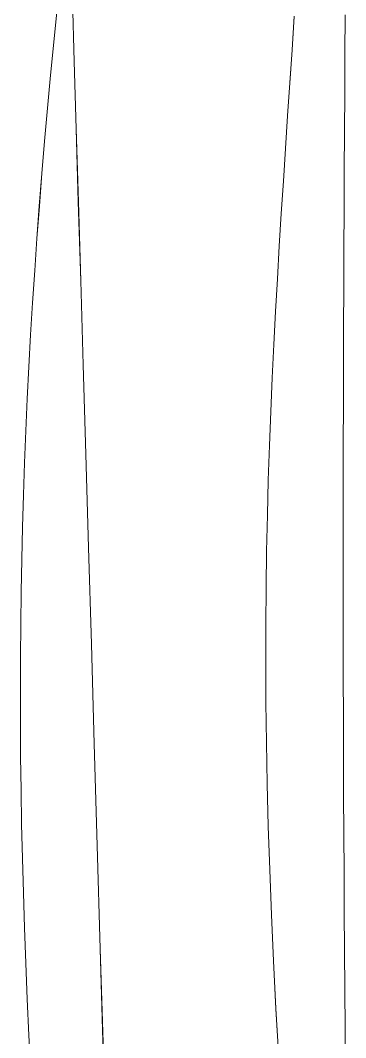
# Model space of a CAD drawing. Header units: centimetres. Extents: x 3695 to 5327, y 1631 to 2449.
# Drawn here: x 4889.42 to 4899.41, y 1975.47 to 2006.65 of the extents above; entities that cross this region are included whole.
import ezdxf

# ---------------------------------------------------------------- set-up
doc = ezdxf.new("R2010")
doc.units = ezdxf.units.CM
doc.layers.add('傢俱', color=7, linetype='Continuous', lineweight=15)

# ---------------------------------------------------------------- blocks, each defined once
blk = doc.blocks.new('沙發030')
for p, q in [((-158.504, -172.264), (-158.497, -171.069)), ((-148.792, -172.214), (-148.83, -171.09)), ((-156.386, -172.906), (-156.449, -171.395)), ((-151.026, -174.828), (-151.067, -171.638)), ((-158.512, -173.459), (-158.504, -172.264)), ((-148.759, -173.325), (-148.792, -172.214)), ((-156.335, -174.37), (-156.386, -172.906)), ((-148.732, -174.422), (-148.759, -173.325)), ((-158.521, -174.654), (-158.512, -173.459)), ((-158.532, -175.85), (-158.521, -174.654)), ((-156.294, -175.789), (-156.335, -174.37)), ((-148.71, -175.506), (-148.732, -174.422)), ((-150.985, -177.993), (-151.026, -174.828)), ((-148.693, -176.578), (-148.71, -175.506)), ((-158.543, -177.045), (-158.532, -175.85)), ((-156.263, -177.167), (-156.294, -175.789)), ((-148.681, -177.639), (-148.693, -176.578)), ((-158.556, -178.24), (-158.543, -177.045)), ((-156.242, -178.505), (-156.263, -177.167)), ((-148.674, -178.69), (-148.681, -177.639)), ((-150.944, -181.114), (-150.985, -177.993)), ((-158.57, -179.435), (-158.556, -178.24)), ((-156.23, -179.805), (-156.242, -178.505)), ((-148.673, -179.73), (-148.674, -178.69)), ((-158.584, -180.63), (-158.57, -179.435)), ((-156.227, -181.07), (-156.23, -179.805)), ((-148.677, -180.762), (-148.673, -179.73)), ((-158.6, -181.826), (-158.584, -180.63)), ((-148.686, -181.786), (-148.677, -180.762)), ((-156.232, -182.301), (-156.227, -181.07)), ((-150.904, -184.169), (-150.944, -181.114)), ((-158.616, -183.021), (-158.6, -181.826)), ((-148.7, -182.802), (-148.686, -181.786)), ((-156.245, -183.502), (-156.232, -182.301)), ((-158.634, -184.216), (-158.616, -183.021)), ((-148.72, -183.811), (-148.7, -182.802)), ((-156.265, -184.673), (-156.245, -183.502)), ((-148.744, -184.814), (-148.72, -183.811)), ((-158.652, -185.411), (-158.634, -184.216)), ((-150.865, -187.138), (-150.904, -184.169)), ((-156.293, -185.818), (-156.265, -184.673)), ((-148.774, -185.811), (-148.744, -184.814)), ((-158.671, -186.606), (-158.652, -185.411)), ((-156.327, -186.938), (-156.293, -185.818)), ((-148.808, -186.804), (-148.774, -185.811)), ((-158.691, -187.801), (-158.671, -186.606)), ((-148.848, -187.793), (-148.808, -186.804)), ((-156.368, -188.036), (-156.327, -186.938)), ((-150.827, -190), (-150.865, -187.138)), ((-158.712, -188.997), (-158.691, -187.801)), ((-156.414, -189.114), (-156.368, -188.036)), ((-148.893, -188.779), (-148.848, -187.793)), ((-158.733, -190.192), (-158.712, -188.997)), ((-148.943, -189.762), (-148.893, -188.779)), ((-156.466, -190.174), (-156.414, -189.114)), ((-148.998, -190.743), (-148.943, -189.762)), ((-158.755, -191.387), (-158.733, -190.192)), ((-156.523, -191.218), (-156.466, -190.174)), ((-150.791, -192.733), (-150.827, -190)), ((-149.058, -191.724), (-148.998, -190.743)), ((-158.778, -192.582), (-158.755, -191.387)), ((-156.584, -192.249), (-156.523, -191.218)), ((-149.123, -192.704), (-149.058, -191.724)), ((-156.65, -193.268), (-156.584, -192.249)), ((-158.801, -193.777), (-158.778, -192.582)), ((-150.756, -195.318), (-150.791, -192.733)), ((-149.193, -193.685), (-149.123, -192.704)), ((-156.719, -194.278), (-156.65, -193.268)), ((-158.825, -194.972), (-158.801, -193.777)), ((-149.269, -194.666), (-149.193, -193.685)), ((-156.792, -195.281), (-156.719, -194.278)), ((-149.349, -195.65), (-149.269, -194.666)), ((-158.85, -196.168), (-158.825, -194.972)), ((-156.867, -196.279), (-156.792, -195.281)), ((-150.723, -197.733), (-150.756, -195.318)), ((-149.434, -196.636), (-149.349, -195.65)), ((-158.875, -197.363), (-158.85, -196.168)), ((-156.945, -197.275), (-156.867, -196.279)), ((-149.524, -197.626), (-149.434, -196.636)), ((-158.9, -198.558), (-158.875, -197.363)), ((-157.024, -198.27), (-156.945, -197.275)), ((-150.693, -199.973), (-150.723, -197.733)), ((-149.619, -198.619), (-149.524, -197.626)), ((-157.106, -199.267), (-157.024, -198.27)), ((-158.926, -199.753), (-158.9, -198.558)), ((-149.719, -199.618), (-149.619, -198.619)), ((-157.188, -200.268), (-157.106, -199.267)), ((-158.953, -200.949), (-158.926, -199.753)), ((-149.823, -200.622), (-149.719, -199.618)), ((-150.666, -202.044), (-150.693, -199.973)), ((-157.272, -201.275), (-157.188, -200.268)), ((-149.933, -201.632), (-149.823, -200.622)), ((-158.979, -202.144), (-158.953, -200.949)), ((-157.355, -202.29), (-157.272, -201.275)), ((-150.048, -202.649), (-149.933, -201.632)), ((-150.642, -203.955), (-150.666, -202.044)), ((-159.006, -203.339), (-158.979, -202.144)), ((-157.439, -203.317), (-157.355, -202.29)), ((-150.167, -203.674), (-150.048, -202.649))]:
    blk.add_line(p, q)

msp = doc.modelspace()

# ---------------------------------------------------------------- linework, layer by layer
at = {"layer": '傢俱'}
for p, q in [((4890.548, 2007.017), (4890.446, 2005.99)), ((4891.019, 2007.306), (4891.073, 2005.395)), ((4897.825, 2006.777), (4897.758, 2005.75)), ((4899.392, 2006.825), (4899.384, 2005.63)), ((4890.446, 2005.99), (4890.347, 2004.971)), ((4897.758, 2005.75), (4897.691, 2004.733)), ((4899.384, 2005.63), (4899.377, 2004.434)), ((4891.073, 2005.395), (4891.134, 2003.324)), ((4890.347, 2004.971), (4890.254, 2003.959)), ((4897.691, 2004.733), (4897.624, 2003.725)), ((4899.377, 2004.434), (4899.37, 2003.239)), ((4890.254, 2003.959), (4890.166, 2002.954)), ((4897.624, 2003.725), (4897.557, 2002.723)), ((4891.134, 2003.324), (4891.2, 2001.086)), ((4890.166, 2002.954), (4890.082, 2001.954)), ((4899.37, 2003.239), (4899.363, 2002.043)), ((4897.557, 2002.723), (4897.492, 2001.724)), ((4899.363, 2002.043), (4899.357, 2000.848)), ((4890.082, 2001.954), (4890.003, 2000.959)), ((4897.492, 2001.724), (4897.429, 2000.728)), ((4891.2, 2001.086), (4891.272, 1998.671)), ((4890.003, 2000.959), (4889.929, 1999.968)), ((4899.357, 2000.848), (4899.352, 1999.652)), ((4897.429, 2000.728), (4897.367, 1999.731)), ((4889.929, 1999.968), (4889.86, 1998.981)), ((4897.367, 1999.731), (4897.308, 1998.732)), ((4899.352, 1999.652), (4899.346, 1998.457)), ((4889.86, 1998.981), (4889.796, 1997.996)), ((4891.272, 1998.671), (4891.349, 1996.088)), ((4897.308, 1998.732), (4897.252, 1997.728)), ((4899.346, 1998.457), (4899.342, 1997.261)), ((4889.796, 1997.996), (4889.737, 1997.013)), ((4897.252, 1997.728), (4897.199, 1996.717)), ((4899.342, 1997.261), (4899.338, 1996.066)), ((4889.737, 1997.013), (4889.682, 1996.031)), ((4897.199, 1996.717), (4897.15, 1995.697)), ((4891.349, 1996.088), (4891.43, 1993.355)), ((4889.682, 1996.031), (4889.633, 1995.05)), ((4899.338, 1996.066), (4899.334, 1994.87)), ((4897.15, 1995.697), (4897.105, 1994.665)), ((4889.633, 1995.05), (4889.589, 1994.069)), ((4899.334, 1994.87), (4899.332, 1993.675)), ((4897.105, 1994.665), (4897.065, 1993.621)), ((4889.589, 1994.069), (4889.55, 1993.087)), ((4897.065, 1993.621), (4897.031, 1992.56)), ((4899.332, 1993.675), (4899.33, 1992.48)), ((4891.43, 1993.355), (4891.514, 1990.494)), ((4889.55, 1993.087), (4889.516, 1992.103)), ((4897.031, 1992.56), (4897.002, 1991.482)), ((4899.33, 1992.48), (4899.328, 1991.284)), ((4889.516, 1992.103), (4889.487, 1991.116)), ((4897.002, 1991.482), (4896.979, 1990.383)), ((4889.487, 1991.116), (4889.463, 1990.127)), ((4899.328, 1991.284), (4899.328, 1990.089)), ((4891.514, 1990.494), (4891.601, 1987.527)), ((4896.979, 1990.383), (4896.963, 1989.262)), ((4889.463, 1990.127), (4889.444, 1989.134)), ((4899.328, 1990.089), (4899.328, 1988.894)), ((4896.963, 1989.262), (4896.953, 1988.117)), ((4889.444, 1989.134), (4889.431, 1988.136)), ((4899.328, 1988.894), (4899.329, 1987.698)), ((4889.431, 1988.136), (4889.423, 1987.133)), ((4896.953, 1988.117), (4896.952, 1986.946)), ((4899.329, 1987.698), (4899.331, 1986.503)), ((4891.601, 1987.527), (4891.691, 1984.472)), ((4889.423, 1987.133), (4889.42, 1986.123)), ((4896.952, 1986.946), (4896.958, 1985.745)), ((4899.331, 1986.503), (4899.334, 1985.308)), ((4889.42, 1986.123), (4889.422, 1985.107)), ((4896.958, 1985.745), (4896.973, 1984.514)), ((4899.334, 1985.308), (4899.338, 1984.113)), ((4889.422, 1985.107), (4889.429, 1984.084)), ((4891.691, 1984.472), (4891.782, 1981.352)), ((4896.973, 1984.514), (4896.997, 1983.249)), ((4889.429, 1984.084), (4889.442, 1983.052)), ((4899.338, 1984.113), (4899.342, 1982.917)), ((4889.442, 1983.052), (4889.46, 1982.012)), ((4896.997, 1983.249), (4897.03, 1981.95)), ((4899.342, 1982.917), (4899.348, 1981.722)), ((4889.46, 1982.012), (4889.484, 1980.961)), ((4897.03, 1981.95), (4897.073, 1980.612)), ((4899.348, 1981.722), (4899.355, 1980.527)), ((4891.782, 1981.352), (4891.874, 1978.188)), ((4889.484, 1980.961), (4889.513, 1979.901)), ((4897.073, 1980.612), (4897.126, 1979.235)), ((4899.355, 1980.527), (4899.363, 1979.332)), ((4889.513, 1979.901), (4889.547, 1978.829)), ((4899.363, 1979.332), (4899.372, 1978.136)), ((4897.126, 1979.235), (4897.19, 1977.816)), ((4889.547, 1978.829), (4889.587, 1977.745)), ((4891.874, 1978.188), (4891.967, 1975)), ((4899.372, 1978.136), (4899.382, 1976.941)), ((4889.587, 1977.745), (4889.632, 1976.649)), ((4897.19, 1977.816), (4897.265, 1976.353)), ((4899.382, 1976.941), (4899.393, 1975.746)), ((4889.632, 1976.649), (4889.683, 1975.539)), ((4897.265, 1976.353), (4897.352, 1974.844)), ((4889.683, 1975.539), (4889.739, 1974.415)), ((4899.393, 1975.746), (4899.405, 1974.551))]:
    msp.add_line(p, q, dxfattribs=at)

# ---------------------------------------------------------------- block references
at = {"layer": '傢俱', "rotation": 180.9279815504732}
msp.add_blockref('沙發030', (4743.7, 1800.938), dxfattribs=at)

doc.saveas('drawing.dxf')
